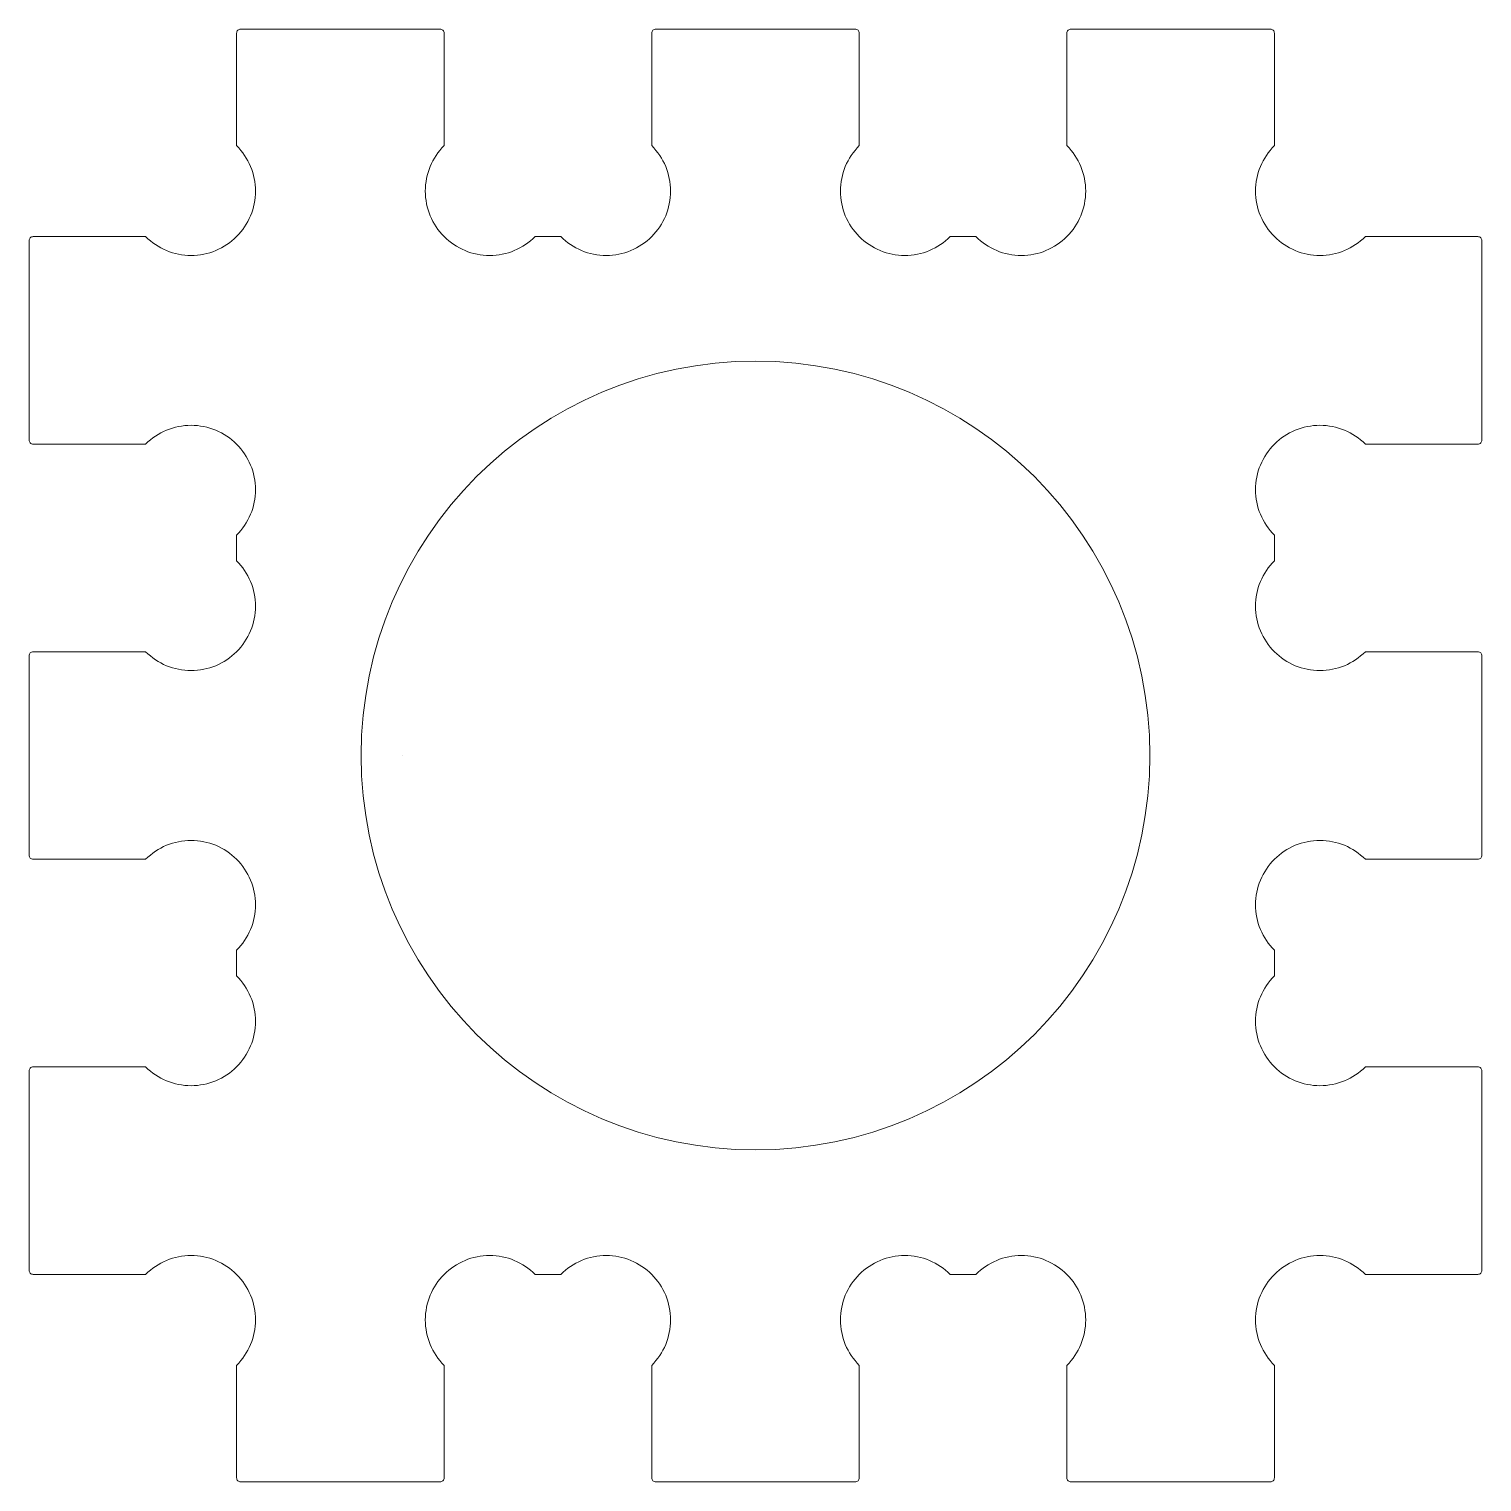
# Model space of a CAD drawing. Extents: x -17.5 to 17.5, y -17.5 to 17.5.
import ezdxf

# ---------------------------------------------------------------- set-up
doc = ezdxf.new("R2010")
doc.units = 0
doc.layers.get('0').update_dxf_attribs({"lineweight": 0})
doc.layers.add('holes', color=1, linetype='Continuous', lineweight=0)

msp = doc.modelspace()

# ---------------------------------------------------------------- linework, layer by layer
msp.add_line((-8.5, 0), (-8.5, 0))
msp.add_lwpolyline([(14.692, -2.5, 0.414214), (12.5, -2.5, 0.414214), (12.5, -4.692), (12.5, -5.308, 0.414214), (12.5, -7.5, 0.414214), (14.692, -7.5), (17.4, -7.5, -0.414214), (17.5, -7.6), (17.5, -12.4, -0.414214), (17.4, -12.5), (14.692, -12.5, 0.414214), (12.5, -12.5, 0.414214), (12.5, -14.692), (12.5, -17.4, -0.414214), (12.4, -17.5), (7.6, -17.5, -0.414214), (7.5, -17.4), (7.5, -14.692, 0.414214), (7.5, -12.5, 0.414214), (5.308, -12.5), (4.692, -12.5, 0.414214), (2.5, -12.5, 0.414214), (2.5, -14.692), (2.5, -17.4, -0.414214), (2.4, -17.5), (-2.4, -17.5, -0.414214), (-2.5, -17.4), (-2.5, -14.692, 0.414214), (-2.5, -12.5, 0.414214), (-4.692, -12.5), (-5.308, -12.5, 0.414214), (-7.5, -12.5, 0.414214), (-7.5, -14.692), (-7.5, -17.4, -0.414214), (-7.6, -17.5), (-12.4, -17.5, -0.414214), (-12.5, -17.4), (-12.5, -14.692, 0.414214), (-12.5, -12.5, 0.414214), (-14.692, -12.5), (-17.4, -12.5, -0.414214), (-17.5, -12.4), (-17.5, -7.6, -0.414214), (-17.4, -7.5), (-14.692, -7.5, 0.414214), (-12.5, -7.5, 0.414214), (-12.5, -5.308), (-12.5, -4.692, 0.414214), (-12.5, -2.5, 0.414214), (-14.692, -2.5), (-17.4, -2.5, -0.414214), (-17.5, -2.4), (-17.5, 2.4, -0.414214), (-17.4, 2.5), (-14.692, 2.5, 0.414214), (-12.5, 2.5, 0.414214), (-12.5, 4.692), (-12.5, 5.308, 0.414214), (-12.5, 7.5, 0.414214), (-14.692, 7.5), (-17.4, 7.5, -0.414214), (-17.5, 7.6), (-17.5, 12.4, -0.414214), (-17.4, 12.5), (-14.692, 12.5, 0.414214), (-12.5, 12.5, 0.414214), (-12.5, 14.692), (-12.5, 17.4, -0.414214), (-12.4, 17.5), (-7.6, 17.5, -0.414214), (-7.5, 17.4), (-7.5, 14.692, 0.414214), (-7.5, 12.5, 0.414214), (-5.308, 12.5), (-4.692, 12.5, 0.414214), (-2.5, 12.5, 0.414214), (-2.5, 14.692), (-2.5, 17.4, -0.414214), (-2.4, 17.5), (2.4, 17.5, -0.414214), (2.5, 17.4), (2.5, 14.692, 0.414214), (2.5, 12.5, 0.414214), (4.692, 12.5), (5.308, 12.5, 0.414214), (7.5, 12.5, 0.414214), (7.5, 14.692), (7.5, 17.4, -0.414214), (7.6, 17.5), (12.4, 17.5, -0.414214), (12.5, 17.4), (12.5, 14.692, 0.414214), (12.5, 12.5, 0.414214), (14.692, 12.5), (17.4, 12.5, -0.414214), (17.5, 12.4), (17.5, 7.6, -0.414214), (17.4, 7.5), (14.692, 7.5, 0.414214), (12.5, 7.5, 0.414214), (12.5, 5.308), (12.5, 4.692, 0.414214), (12.5, 2.5, 0.414214), (14.692, 2.5), (17.4, 2.5, -0.414214), (17.5, 2.4), (17.5, -2.4, -0.414214), (17.4, -2.5), (14.692, -2.5)], format="xyb", close=True)
at = {"layer": 'holes'}
msp.add_circle((0, 0), 9.5, dxfattribs=at)

doc.saveas('drawing.dxf')
